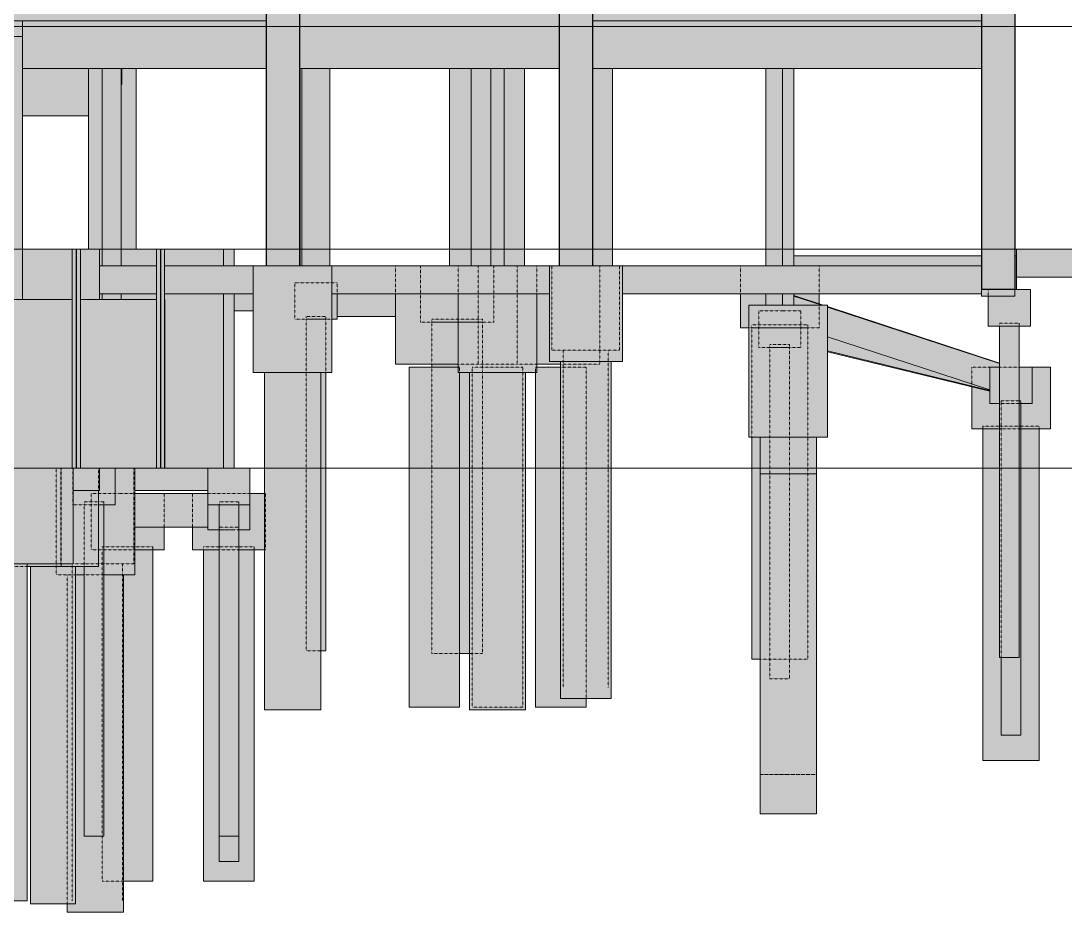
# Model space of a CAD drawing. Extents: x -1981 to 38708, y -3196 to 88064.
# Drawn here: x 33581 to 35439, y 78330 to 79916 of the extents above; entities that cross this region are included whole.
import ezdxf

# ---------------------------------------------------------------- set-up
doc = ezdxf.new("R2010")
doc.units = 0
doc.linetypes.add('Centro', pattern=[3.175, 0.635, -0.47625, 1.5875, -0.47625])
doc.linetypes.add('Traço', pattern=[0.635, 0.3175, -0.3175])
for name, color, linetype, lineweight in [('A-FLOR', 7, 'Continuous', 25), ('A-FLOR-LEVL', 7, 'Continuous', 9), ('S-BEAM', 7, 'Continuous', 25), ('S-COLS', 7, 'Continuous', 25), ('S-FNDN', 7, 'Continuous', 25), ('S-FNDN-HDLN', 7, 'Traço', 9)]:
    doc.layers.add(name, color=color, linetype=linetype, lineweight=lineweight)

# ---------------------------------------------------------------- blocks, each defined once
blk = doc.blocks.new('PED_BLRET-1EST_R01_2019 - 75x75x65-3763687-CT D 002 - CRT ESQ')
at = {"layer": 'S-FNDN-HDLN'}
for p, q in [((1714.1, 79378), (1749.1, 79378)), ((1714.1, 79373), (1714.1, 79378)), ((1749.1, 79373), (1714.1, 79373)), ((1749.1, 79378), (1749.1, 79373))]:
    blk.add_line(p, q, dxfattribs=at)
blk = doc.blocks.new('Estaca W Gerdau - W250X32_7-3763720-CT D 002 - CRT ESQ')
at = {"layer": 'S-FNDN', "linetype": 'Traço', "lineweight": 9, "true_color": 0xa4b9db}
blk.add_hatch(color=9, dxfattribs=at).paths.add_polyline_path([(-1880.1, 79120), (-1871.6, 79120), (-1871.6, 79510), (-1886.2, 79510), (-1886.2, 79120)], flags=0)
at = {"layer": 'S-FNDN', "lineweight": 9}
for p, q in [((-1886.2, 79510), (-1886.2, 79120)), ((-1871.6, 79510), (-1886.2, 79510)), ((-1879.3, 79120), (-1879.3, 79510)), ((-1878.5, 79510), (-1878.5, 79120)), ((-1871.6, 79510), (-1871.6, 79120)), ((-1871.6, 79120), (-1886.2, 79120))]:
    blk.add_line(p, q, dxfattribs=at)
blk = doc.blocks.new('PED_BLRET-1EST_R01_2019 - 75x75x65-V11-CT D 002 - CRT ESQ')
at = {"layer": 'S-FNDN-HDLN'}
for p, q in [((1305.6, 79340), (1340.6, 79340)), ((1305.6, 79335), (1305.6, 79340)), ((1340.6, 79335), (1305.6, 79335)), ((1340.6, 79340), (1340.6, 79335))]:
    blk.add_line(p, q, dxfattribs=at)
blk = doc.blocks.new('PED_BLRET-1EST_R01_2019 - 75x75x65-V12-CT D 002 - CRT ESQ')
at = {"layer": 'S-FNDN-HDLN'}
for p, q in [((325.3, 79015), (360.3, 79015)), ((360.3, 79010), (325.3, 79010))]:
    blk.add_line(p, q, dxfattribs=at)
blk = doc.blocks.new('PED_BLRET-1EST_EXCENTRICA_R01_2019 - 110x130x100-3841337-CT D 002 - CRT ESQ')
at = {"layer": 'S-FNDN-HDLN'}
for p, q in [((117.3, 78980), (175.1, 78980)), ((117.3, 78975), (117.3, 78980)), ((175.1, 78975), (117.3, 78975)), ((175.1, 78980), (207.3, 78980)), ((207.3, 78975), (175.1, 78975)), ((207.3, 78980), (207.3, 78975))]:
    blk.add_line(p, q, dxfattribs=at)
blk = doc.blocks.new('PED_BLRET-1EST_EXCENTRICA_R01_2019 - 110x130x100-V4-CT D 002 - CRT ESQ')
at = {"layer": 'S-FNDN-HDLN'}
for p, q in [((297.8, 78980), (325.3, 78980)), ((297.8, 78975), (297.8, 78980)), ((325.3, 78975), (297.8, 78975)), ((325.3, 78980), (360.3, 78980)), ((360.3, 78975), (325.3, 78975)), ((360.3, 78980), (387.8, 78980)), ((387.8, 78975), (360.3, 78975)), ((387.8, 78980), (387.8, 78975))]:
    blk.add_line(p, q, dxfattribs=at)
blk = doc.blocks.new('PED_BLRET-1EST_EXCENTRICA_R01_2019 - 110x130x100-V15-CT D 002 - CRT ESQ')
at = {"layer": 'S-FNDN-HDLN'}
for p, q in [((704, 79385), (794, 79385)), ((704, 79380), (704, 79385)), ((794, 79380), (704, 79380)), ((794, 79385), (794, 79380))]:
    blk.add_line(p, q, dxfattribs=at)
blk = doc.blocks.new('PED_BLRET-1EST_EXCENTRICA_R01_2019 - 140x120x110-3841338-CT D 002 - CRT ESQ')
at = {"layer": 'S-FNDN-HDLN'}
for p, q in [((1273.172184, 79375.004), (1373.172184, 79375.004)), ((1273.172184, 79370.004), (1273.172184, 79375.004)), ((1373.172184, 79375.004), (1373.172184, 79370.004)), ((1373.172184, 79370.004), (1273.172184, 79370.004))]:
    blk.add_line(p, q, dxfattribs=at)
blk = doc.blocks.new('PED_BLRET-1EST_R01_2019 - 75x75x65-V5-CT D 002 - CRT ESQ')
at = {"layer": 'S-FNDN-HDLN'}
for p, q in [((85.1, 79060), (110.9, 79060)), ((85.1, 79055), (85.1, 79060)), ((110.9, 79055), (85.1, 79055)), ((110.9, 79060), (120.1, 79060)), ((120.1, 79055), (110.9, 79055)), ((120.1, 79060), (120.1, 79055))]:
    blk.add_line(p, q, dxfattribs=at)
blk = doc.blocks.new('PED_BLRET-1EST_EXCENTRICA_R01_2019 - 120x140x110-3841340-CT D 002 - CRT ESQ')
at = {"layer": 'S-FNDN-HDLN'}
for p, q in [((1684.7, 79195), (1714.1, 79195)), ((1684.7, 79190), (1684.7, 79195)), ((1714.1, 79190), (1684.7, 79190)), ((1714.1, 79195), (1752.1, 79195)), ((1752.1, 79190), (1714.1, 79190)), ((1752.1, 79195), (1784.7, 79195)), ((1784.7, 79190), (1752.1, 79190)), ((1784.7, 79195), (1784.7, 79190))]:
    blk.add_line(p, q, dxfattribs=at)
blk = doc.blocks.new('PED_BLRET-1EST_R01_2019 - 75x75x65-V10-CT D 002 - CRT ESQ')
at = {"layer": 'S-FNDN-HDLN'}
for p, q in [((1717.1, 79240), (1749.1, 79240)), ((1717.1, 79235), (1717.1, 79240)), ((1749.1, 79235), (1717.1, 79235)), ((1749.1, 79240), (1752.1, 79240)), ((1752.1, 79235), (1749.1, 79235)), ((1752.1, 79240), (1752.1, 79235))]:
    blk.add_line(p, q, dxfattribs=at)

msp = doc.modelspace()

# ---------------------------------------------------------------- hatches: boundary and pattern name
at = {"layer": 'A-FLOR', "true_color": 0xc0c0c0}
msp.add_hatch(color=9, dxfattribs=at).paths.add_polyline_path([(35330.74, 79426), (35349.74, 79426), (35349.74, 79438), (35290.74, 79437.73), (35290.74, 79426), (35310.6, 79426)], flags=0)
at = {"layer": 'S-BEAM', "true_color": 0xc0c0c0}
for points in [[(33811.41, 79916), (34017.74, 79916), (34017.74, 79976), (31908.73, 79976), (31908.73, 79916), (33759.71, 79916)], [(34897.03, 79916), (35290.74, 79916), (35290.74, 79976), (34598.24, 79976), (34598.25, 79916), (34845.33, 79916)], [(33760.73, 79803), (33760.73, 79831), (33759.48, 79831), (33759.71, 79803)], [(35465.66, 79460), (35465.66, 79510), (35352.86, 79510), (35352.86, 79460), (35377.74, 79460)], [(34956.74, 79480), (35290.74, 79480), (35290.74, 79498), (34956.74, 79498)], [(34359.24, 79430), (34521.59, 79430), (34521.59, 79480), (34134.74, 79480), (34134.74, 79430), (34328.37, 79430)], [(34651.59, 79430), (35290.74, 79430), (35290.74, 79480), (34651.59, 79480)], [(33960.86, 79400), (33994.74, 79400), (33994.74, 79430), (33960.86, 79430)], [(34143.73, 79390), (34247.68, 79390), (34247.68, 79430), (34143.73, 79430)], [(35009.12, 79410), (34956.74, 79427.18), (34956.74, 79426.27), (35006.35, 79410)], [(34985.39, 79410), (35006.35, 79410), (34956.74, 79426.27), (34956.74, 79410)], [(35322.74, 79306.26), (35322.74, 79307.16), (35016.74, 79407.5), (35016.74, 79406.6), (35310.6, 79310.23)], [(35305.74, 79259.26), (35305.74, 79300), (35322.74, 79300), (35322.74, 79306.26), (35016.74, 79406.6), (35016.74, 79354.03), (35280.31, 79267.6)], [(35305.74, 79258.49), (35305.74, 79259.26), (35016.74, 79354.03), (35016.74, 79328.72), (35302.58, 79259.26)], [(35305.74, 79257.09), (35305.74, 79258.49), (35016.74, 79328.72), (35016.74, 79327.32), (35296.82, 79259.26)], [(33811.41, 79015), (33913.86, 79015), (33913.86, 79075), (33783.73, 79075), (33783.73, 79015), (33803.94, 79015)]]:
    msp.add_hatch(color=9, dxfattribs=at).paths.add_polyline_path(points, flags=0)
at = {"layer": 'S-BEAM', "true_color": 0xff8040}
for points in [[(34076.74, 79831), (34539.24, 79831.2), (34539.24, 79976), (34076.74, 79976), (34076.74, 79831.33)], [(33811.41, 79831), (34017.74, 79831), (34017.74, 79916), (33583.99, 79916), (33583.99, 79831), (33760.73, 79831)], [(34897.03, 79831), (35290.74, 79831), (35290.74, 79916), (34598.25, 79916), (34598.25, 79831), (34845.33, 79831)], [(33701.73, 79747), (33701.73, 79831), (33583.99, 79831), (33583.99, 79747), (33654.71, 79747)]]:
    msp.add_hatch(color=11, dxfattribs=at).paths.add_polyline_path(points, flags=0)
at = {"layer": 'S-BEAM', "true_color": 0xc0c0c0}
h = msp.add_hatch(color=9, dxfattribs=at)
h.paths.add_polyline_path([(33713.73, 79080), (33713.73, 79120), (33674.2, 79120), (33674.2, 79080), (33708.01, 79080)], flags=0)
h.paths.add_polyline_path([(33583.99, 79420), (33672.43, 79420), (33672.43, 79510), (33583.99, 79510), (33583.99, 79444.09)], flags=0)
h.paths.add_polyline_path([(33713.73, 79420), (33713.73, 79510), (33687.03, 79510), (33687.03, 79420), (33708.01, 79420)], flags=0)
h = msp.add_hatch(color=9, dxfattribs=at)
h.paths.add_polyline_path([(33713.73, 79080), (33720.73, 79080), (33720.73, 79120), (33713.73, 79120), (33713.73, 79083.45)], flags=0)
h.paths.add_polyline_path([(33720.73, 79420), (33720.73, 79420), (33720.73, 79510), (33713.73, 79510), (33713.73, 79420), (33720.53, 79420)], flags=0)
h = msp.add_hatch(color=9, dxfattribs=at)
h.paths.add_polyline_path([(33783.73, 79080), (33913.86, 79080), (33913.86, 79120), (33941.86, 79120), (33941.86, 79430), (33837.03, 79430), (33837.03, 79120), (33783.73, 79120), (33783.73, 79091.11)], flags=0)
h.paths.add_polyline_path([(33795.1, 79420), (33822.43, 79420), (33822.43, 79430), (33759.48, 79430), (33759.48, 79420), (33764.69, 79420)], flags=0)
h.paths.add_polyline_path([(33761.21, 79480), (33822.43, 79480), (33822.43, 79510), (33759.48, 79509.85), (33759.71, 79480)], flags=0)
h.paths.add_polyline_path([(33939.71, 79480), (33941.86, 79480), (33941.86, 79510), (33837.03, 79510), (33837.25, 79480), (33914.8, 79480)], flags=0)
h = msp.add_hatch(color=9, dxfattribs=at)
h.paths.add_polyline_path([(33822.43, 79430), (33822.43, 79480), (33720.73, 79480), (33720.73, 79430), (33811.41, 79430)], flags=0)
h.paths.add_polyline_path([(33936.12, 79430), (33994.74, 79430), (33994.74, 79480), (33837.03, 79480), (33837.25, 79430), (33914.8, 79430)], flags=0)
h = msp.add_hatch(color=9, dxfattribs=at)
h.paths.add_polyline_path([(32772.43, 79120), (32772.43, 79420), (32637.03, 79420), (32637.03, 79120), (32751.63, 79120)], flags=0)
h.paths.add_polyline_path([(31737.03, 79120), (31872.43, 79120), (31872.43, 79420), (31737.03, 79420), (31737.03, 79179.36)], flags=0)
h.paths.add_polyline_path([(31887.03, 79120), (32022.43, 79120), (32022.43, 79420), (31887.03, 79420), (31887.03, 79135.24)], flags=0)
h.paths.add_polyline_path([(33822.43, 79120), (33822.43, 79420), (33687.03, 79420), (33687.03, 79120), (33811.41, 79120)], flags=0)
h.paths.add_polyline_path([(32037.03, 79120), (32172.43, 79120), (32172.43, 79420), (32037.03, 79420), (32037.03, 79355.85)], flags=0)
h.paths.add_polyline_path([(32187.03, 79120), (32322.43, 79120), (32322.43, 79420), (32187.03, 79420), (32187.03, 79179.36)], flags=0)
h.paths.add_polyline_path([(32337.03, 79120), (32472.43, 79120), (32472.43, 79420), (32337.03, 79420), (32337.03, 79135.24)], flags=0)
h.paths.add_polyline_path([(32487.03, 79120), (32622.43, 79120), (32622.39, 79420), (32487.03, 79420), (32487.03, 79179.36)], flags=0)
h.paths.add_polyline_path([(33672.43, 79120), (33672.43, 79420), (33537.03, 79420), (33537.03, 79120), (33604.62, 79120)], flags=0)
h.paths.add_polyline_path([(33522.43, 79120), (33522.43, 79420), (33387.03, 79420), (33387.03, 79120), (33501.23, 79120)], flags=0)
h.paths.add_polyline_path([(32787.03, 79120), (32922.43, 79120), (32922.43, 79420), (32787.03, 79420), (32787.03, 79179.36)], flags=0)
h.paths.add_polyline_path([(32937.03, 79120), (33072.43, 79120), (33072.43, 79420), (32937.03, 79420), (32937.03, 79179.36)], flags=0)
h.paths.add_polyline_path([(33087.03, 79120), (33222.43, 79120), (33222.43, 79420), (33087.03, 79420), (33087.03, 79179.36)], flags=0)
h.paths.add_polyline_path([(33237.03, 79120), (33372.43, 79120), (33372.43, 79420), (33237.03, 79420), (33237.03, 79179.36)], flags=0)
at = {"layer": 'S-COLS', "true_color": 0xc0c0c0}
h = msp.add_hatch(color=9, dxfattribs=at)
h.paths.add_polyline_path([(33191.05, 79888), (33240.25, 79888), (33260.47, 79906), (33583.99, 79906), (33583.99, 79916), (33047, 79916), (33047, 79906), (33100.59, 79906), (33104.73, 79888), (33139.35, 79888)], flags=0)
h.paths.add_polyline_path([(33339.11, 79976), (33583.99, 79976), (33583.99, 80139), (33047, 80139), (33047, 79976), (33294.44, 79976)], flags=0)
h.paths.add_polyline_path([(33571.79, 80178), (33566.92, 80178.8), (33583.99, 80194), (33427.78, 80178), (33566.02, 80178)], flags=0)
at = {"layer": 'S-COLS', "true_color": 0xff8040}
for points in [[(34076.74, 79480), (34076.74, 79983), (34017.74, 79983), (34018.19, 79480)], [(34598.24, 79480), (34598.24, 79983), (34539.24, 79983), (34539.24, 79480)], [(35349.74, 79438), (35349.74, 79983), (35290.74, 79983), (35290.74, 79438), (35310.6, 79438)], [(33529.33, 79510), (33583.99, 79510), (33583.99, 79906), (33260.47, 79906), (33240.25, 79888), (33240.25, 79510), (33529.05, 79510)], [(33701.73, 79510), (33725.73, 79510), (33725.73, 79831), (33701.73, 79831), (33701.73, 79532.33)], [(33725.73, 79480), (33759.48, 79480), (33759.48, 79831), (33725.73, 79831), (33725.73, 79488.21)], [(34076.74, 79480), (34078.24, 79480), (34078.24, 79831), (34076.74, 79831), (34076.74, 79486)], [(34086.78, 79510), (34131.23, 79510), (34131.23, 79831), (34081.23, 79831), (34081.23, 79510)], [(34343.74, 79480), (34343.94, 79480), (34343.95, 79510), (34382.49, 79510), (34382.49, 79831), (34343.74, 79831), (34343.74, 79532.33)], [(34393.74, 79480), (34417.24, 79480.01), (34417.24, 79831), (34382.49, 79831), (34382.49, 79480)], [(34441.24, 79480), (34441.24, 79831), (34417.24, 79831), (34417.24, 79480), (34438.74, 79480)], [(34464.11, 79480), (34477.49, 79480), (34477.49, 79831), (34441.24, 79831), (34441.24, 79480)], [(34634, 79480), (34634, 79831), (34598.25, 79831), (34598.25, 79480), (34611.25, 79480)], [(34956.74, 79510), (34956.82, 79510.44), (34956.74, 79532.33)]]:
    msp.add_hatch(color=11, dxfattribs=at).paths.add_polyline_path(points, flags=0)
at = {"layer": 'S-COLS', "true_color": 0xc0c0c0}
for points in [[(33786.19, 79510), (33786.19, 79831), (33760.73, 79831), (33760.73, 79803), (33759.48, 79803), (33759.71, 79510), (33782.1, 79510)], [(34121.58, 79480), (34131.23, 79480), (34131.23, 79510), (34081.23, 79510), (34081.23, 79480), (34108.86, 79480)], [(34343.95, 79480), (34382.49, 79480), (34382.49, 79510), (34343.95, 79510)], [(34956.74, 79498), (34956.83, 79498), (34956.74, 79510)], [(35349.74, 79438), (35352.68, 79438), (35352.68, 79498), (35349.74, 79498), (35349.74, 79444.09)], [(34906.7, 79480), (34906.74, 79480), (34906.7, 79482)], [(33755.93, 79420), (33759.48, 79420), (33759.47, 79430), (33725.73, 79430), (33725.73, 79420), (33736.19, 79420)], [(35352.68, 79438), (35352.74, 79438), (35352.68, 79442.08)]]:
    msp.add_hatch(color=9, dxfattribs=at).paths.add_polyline_path(points, flags=0)
at = {"layer": 'S-COLS', "true_color": 0xff8040}
h = msp.add_hatch(color=11, dxfattribs=at)
h.paths.add_polyline_path([(34906.74, 79410), (34936.74, 79410), (34936.74, 79430), (34906.74, 79430)], flags=0)
h.paths.add_polyline_path([(34936.74, 79480), (34936.74, 79831), (34906.74, 79831), (34906.83, 79480), (34933.43, 79480)], flags=0)
h = msp.add_hatch(color=11, dxfattribs=at)
h.paths.add_polyline_path([(34956.74, 79410), (34956.74, 79430), (34936.74, 79430), (34937.2, 79410), (34948.73, 79410)], flags=0)
h.paths.add_polyline_path([(34937.74, 79480), (34956.74, 79480), (34956.74, 79831), (34936.74, 79831), (34936.74, 79480), (34937.74, 79480)], flags=0)
at = {"layer": 'S-COLS', "true_color": 0xc0c0c0}
h = msp.add_hatch(color=9, dxfattribs=at)
h.paths.add_polyline_path([(33583.99, 79120), (33583.99, 79120), (33537.03, 79120)], flags=0)
h.paths.add_polyline_path([(33522.43, 79120), (33522.43, 79120), (33501.23, 79120)], flags=0)
h.paths.add_polyline_path([(33397.83, 79420), (33522.43, 79420), (33522.43, 79510), (33387.03, 79510), (33387.03, 79420)], flags=0)
h.paths.add_polyline_path([(33583.99, 79420), (33583.99, 79510), (33537.03, 79510), (33537.03, 79420)], flags=0)
h.paths.add_polyline_path([(33240.25, 79420), (33372.43, 79420), (33371.98, 79510), (33240.25, 79510), (33240.25, 79444.09)], flags=0)
h = msp.add_hatch(color=9, dxfattribs=at)
h.paths.add_polyline_path([(33721.88, 79420), (33725.73, 79420), (33725.73, 79430), (33720.73, 79430), (33720.73, 79420), (33721.61, 79420)], flags=0)
h.paths.add_polyline_path([(33725.73, 79480), (33725.73, 79510), (33720.73, 79510), (33721.12, 79480), (33723.46, 79480)], flags=0)
h = msp.add_hatch(color=9, dxfattribs=at)
h.paths.add_polyline_path([(33947.98, 79120), (33960.86, 79120), (33960.86, 79430), (33941.86, 79430), (33941.86, 79120)], flags=0)
h.paths.add_polyline_path([(33948.99, 79480), (33960.86, 79480), (33960.86, 79510), (33941.86, 79510), (33941.86, 79480), (33947.98, 79480)], flags=0)
at = {"layer": 'S-FNDN', "true_color": 0xc0c0c0}
for points in [[(33994.74, 79290), (34134.74, 79290), (34134.74, 79480), (33994.74, 79480), (33994.74, 79355.85)], [(34521.59, 79310), (34651.59, 79310), (34651.59, 79480), (34521.59, 79480), (34521.59, 79355.85)], [(34134.74, 79385), (34143.73, 79385), (34143.73, 79430), (34134.74, 79430), (34134.74, 79390)], [(34247.68, 79305), (34359.24, 79305), (34359.24, 79430), (34247.68, 79430), (34247.68, 79355.85)], [(34499.24, 79290), (34499.24, 79430), (34359.24, 79430), (34359.24, 79290), (34483.46, 79290)], [(34535.16, 79305), (34541.74, 79305), (34541.74, 79310), (34521.59, 79310), (34521.59, 79430), (34499.24, 79430), (34499.24, 79305), (34521.59, 79305)], [(35362.3, 79373), (35377.74, 79373), (35377.74, 79438), (35349.74, 79438), (35349.74, 79426), (35302.74, 79426), (35302.74, 79373), (35336.45, 79373)], [(34897.03, 79175), (35016.74, 79175), (35016.74, 79410), (34876.74, 79410), (34876.74, 79175)], [(35323.33, 78783), (35357.74, 78783), (35357.74, 79373), (35322.74, 79373), (35322.85, 78783)], [(34271.97, 78695), (34361.97, 78695), (34361.96, 79290), (34359.24, 79290), (34359.24, 79300), (34271.97, 79300), (34271.97, 78826.38)], [(34496.97, 78695), (34586.97, 78695), (34586.59, 78710), (34541.74, 78710), (34541.74, 79300), (34499.24, 79300), (34499.24, 79290), (34496.97, 79290), (34496.97, 78738.14)], [(34553.19, 78710), (34586.59, 78710), (34586.59, 79310), (34541.74, 79310), (34541.74, 78710), (34553.01, 78710)], [(34586.59, 78710), (34631.44, 78710), (34631.44, 79310), (34586.59, 79310), (34586.59, 78738.14)], [(34029.39, 78690), (34064.74, 78690), (34064.74, 79290), (34014.74, 79290), (34014.74, 78690), (34024.29, 78690)], [(34064.74, 78690), (34114.74, 78690), (34114.74, 79290), (34064.74, 79290), (34064.74, 78694.01)], [(34121.39, 78795), (34123.73, 78795), (34123.73, 79290), (34114.74, 79290), (34114.98, 78795), (34118.6, 78795)], [(34379.24, 78690), (34429.24, 78690), (34429.24, 79290), (34379.24, 79290), (34379.24, 78695)], [(34429.24, 78690), (34479.24, 78690), (34479.24, 79290), (34429.24, 79290), (34429.24, 78694.01)], [(35325.74, 78645), (35360.74, 78645), (35360.74, 79235), (35357.74, 79235), (35357.74, 78783), (35325.74, 78783), (35325.74, 78649.89)], [(35293.31, 78600), (35393.31, 78600), (35393.31, 79190), (35360.74, 79190), (35360.74, 78645), (35325.74, 78645), (35325.74, 78783), (35322.74, 78783), (35322.74, 79190), (35293.31, 79190), (35293.31, 78649.89)], [(34881.77, 78780), (34896.74, 78780), (34896.41, 79175), (34881.77, 79175), (34881.77, 78826.38)], [(34916.78, 79110), (34946.74, 79110), (34946.74, 79175), (34896.74, 79175), (34897.03, 79110), (34916.71, 79110)], [(34987.76, 79110), (34996.74, 79110), (34996.31, 79175), (34946.74, 79175), (34946.74, 79110), (34987.7, 79110)], [(33230.2, 78950), (33674.2, 78950), (33674.2, 79120), (33230.2, 79120), (33230.2, 79002.87)], [(33744.2, 79055), (33748.73, 79055), (33748.73, 79120), (33720.73, 79120), (33720.73, 79080), (33719.47, 79080), (33719.47, 79055), (33742.28, 79055)], [(33988.86, 79055), (33988.86, 79120), (33913.86, 79120), (33913.86, 79055), (33971.96, 79055)], [(34896.74, 78505), (34946.74, 78505), (34946.74, 79110), (34896.74, 79110), (34896.74, 78561.65)], [(34946.74, 78505), (34996.74, 78505), (34996.29, 79110), (34946.74, 79110), (34946.74, 78517.53)], [(33708.01, 78945), (33719.47, 78945), (33719.47, 79080), (33674.2, 79080), (33674.2, 78950), (33652.83, 78950), (33652.83, 78945), (33682.16, 78945)], [(33693.73, 78465), (33728.73, 78465), (33728.73, 79055), (33719.47, 79055), (33719.47, 78945), (33693.73, 78945), (33693.73, 78473.4)], [(33933.86, 78465), (33968.86, 78465), (33968.86, 79055), (33933.86, 79055), (33933.86, 78473.4)], [(33783.73, 78975), (33835.94, 78975), (33835.94, 79015), (33783.73, 79015), (33783.73, 79002.87)], [(33763.73, 78385), (33815.94, 78385), (33815.94, 78975), (33783.73, 78975), (33783.73, 78930), (33763.73, 78930), (33763.73, 78385.16)], [(33906.36, 78385), (33996.36, 78385.16), (33996.36, 78975), (33968.86, 78975), (33968.86, 78420), (33933.86, 78420), (33933.86, 78975), (33906.36, 78975), (33906.36, 78473.4)], [(33512.2, 78350), (33592.2, 78350), (33592.2, 78950), (33512.2, 78950), (33512.2, 78385.16)], [(33598.25, 78345), (33678.25, 78345), (33678.24, 78945), (33598.25, 78945), (33598.25, 78350)], [(33663.73, 78330), (33713.73, 78330), (33713.73, 78465), (33693.73, 78465), (33693.73, 78930), (33678.25, 78930), (33678.25, 78345), (33663.73, 78345), (33663.73, 78341.04)], [(33758.28, 78330), (33763.73, 78330), (33763.73, 78930), (33728.73, 78930), (33728.73, 78465), (33713.73, 78465), (33713.73, 78330), (33754.18, 78330)], [(33966.49, 78420), (33968.86, 78420), (33968.82, 78465), (33933.86, 78465), (33933.86, 78420), (33964.19, 78420)]]:
    msp.add_hatch(color=9, dxfattribs=at).paths.add_polyline_path(points, flags=0)
h = msp.add_hatch(color=9, dxfattribs=at)
h.paths.add_polyline_path([(34876.74, 79370), (34876.74, 79410), (34906.74, 79410), (34906.74, 79430), (34861.77, 79430), (34861.77, 79370)], flags=0)
h.paths.add_polyline_path([(35001.77, 79412.41), (35001.77, 79430), (34956.74, 79430), (34956.74, 79427.18), (34981.71, 79418.99)], flags=0)
h = msp.add_hatch(color=9, dxfattribs=at)
h.paths.add_polyline_path([(34375.64, 78790), (34379.24, 78790), (34379.24, 79290), (34361.97, 79290), (34361.97, 78790), (34368.62, 78790)], flags=0)
h.paths.add_polyline_path([(34335.04, 79300), (34359.24, 79300), (34359.24, 79305), (34312.57, 79305), (34312.57, 79300), (34332.96, 79300)], flags=0)
h = msp.add_hatch(color=9, dxfattribs=at)
h.paths.add_polyline_path([(35360.74, 79190), (35413.31, 79190), (35413.31, 79300), (35380.74, 79300), (35380.74, 79235), (35360.74, 79235), (35360.74, 79223.48)], flags=0)
h.paths.add_polyline_path([(35310.6, 79190), (35322.74, 79190), (35322.74, 79235), (35305.74, 79235), (35305.74, 79257.09), (35273.31, 79264.98), (35273.31, 79190), (35305.74, 79190)], flags=0)
h = msp.add_hatch(color=9, dxfattribs=at)
h.paths.add_polyline_path([(35380.74, 79235), (35380.74, 79300), (35357.74, 79300), (35357.74, 79235), (35362.3, 79235)], flags=0)
h.paths.add_polyline_path([(35305.74, 79235), (35322.74, 79235), (35322.74, 79300), (35305.74, 79300), (35305.74, 79252.13)], flags=0)
h = msp.add_hatch(color=9, dxfattribs=at)
h.paths.add_polyline_path([(33678.25, 78930), (33693.73, 78930), (33693.73, 78945), (33678.25, 78945)], flags=0)
h.paths.add_polyline_path([(33759.71, 78930), (33783.73, 78930), (33783.73, 79120), (33748.73, 79120), (33748.73, 79055), (33728.73, 79055), (33728.73, 78930), (33733.86, 78930)], flags=0)
h = msp.add_hatch(color=9, dxfattribs=at)
h.paths.add_polyline_path([(33886.36, 78975), (33933.86, 78975), (33933.86, 79010), (33913.86, 79010), (33913.86, 79015), (33886.36, 79015), (33886.36, 79002.87)], flags=0)
h.paths.add_polyline_path([(34014.74, 78975), (34014.74, 79075), (33988.86, 79075), (33988.86, 79010), (33968.86, 79010), (33968.86, 78975), (33992.34, 78975)], flags=0)
h = msp.add_hatch(color=9, dxfattribs=at)
h.paths.add_polyline_path([(33988.86, 79010), (33988.86, 79055), (33968.86, 79055), (33968.86, 79010)], flags=0)
h.paths.add_polyline_path([(33933.86, 79010), (33933.86, 79055), (33913.86, 79055), (33913.86, 79010), (33915.2, 79010)], flags=0)
h = msp.add_hatch(color=9, dxfattribs=at)
h.paths.add_polyline_path([(33604.62, 78945), (33652.83, 78945), (33652.83, 78950), (33592.2, 78950), (33592.2, 78945)], flags=0)
h.paths.add_polyline_path([(33500.83, 78945), (33512.2, 78945), (33512.2, 78950), (33423.66, 78950), (33423.66, 78945), (33484.23, 78945)], flags=0)

# ---------------------------------------------------------------- linework, layer by layer
at = {"layer": 'A-FLOR', "lineweight": 9}
for p, q in [((35290.74, 79438), (35349.74, 79438)), ((35290.74, 79438), (35290.74, 79426)), ((35349.74, 79438), (35349.74, 79426)), ((35349.74, 79426), (35290.74, 79426))]:
    msp.add_line(p, q, dxfattribs=at)
at = {"layer": 'A-FLOR-LEVL', "linetype": 'Centro'}
for p, q in [((31363.29, 79906), (36911.86, 79906)), ((31363.29, 79510), (36911.86, 79510)), ((31363.29, 79120), (36911.86, 79120))]:
    msp.add_line(p, q, dxfattribs=at)
at = {"layer": 'S-BEAM', "lineweight": 9}
for p, q in [((34598.24, 79976), (34598.24, 79916)), ((35290.74, 79916), (35290.74, 79976)), ((31908.73, 79916), (34017.74, 79916)), ((33583.99, 79916), (33583.99, 79831)), ((34598.24, 79916), (35290.74, 79916)), ((34598.25, 79916), (34598.25, 79906)), ((34598.25, 79906), (34598.25, 79831)), ((34017.74, 79831), (33583.99, 79831)), ((33760.73, 79803), (33760.73, 79831)), ((34076.74, 79831), (34539.24, 79831)), ((34598.25, 79831), (35290.74, 79831)), ((33759.71, 79803), (33760.73, 79803)), ((33583.99, 79747), (33701.73, 79747)), ((33672.43, 79510), (33583.99, 79510)), ((33583.99, 79510), (33583.99, 79420)), ((33713.73, 79510), (33687.03, 79510)), ((33713.73, 79510), (33720.73, 79510)), ((33720.73, 79480), (33720.73, 79510)), ((33822.43, 79510), (33759.48, 79510)), ((33941.86, 79510), (33837.03, 79510)), ((33941.86, 79480), (33941.86, 79510)), ((35352.86, 79460), (35352.86, 79510)), ((35352.86, 79510), (35465.66, 79510)), ((34956.74, 79498), (35290.74, 79498)), ((35352.68, 79498), (35352.74, 79498)), ((35352.74, 79498), (35352.74, 79448)), ((33720.73, 79430), (33720.73, 79480)), ((33720.73, 79480), (33720.73, 79430)), ((33720.73, 79480), (33822.43, 79480)), ((33837.03, 79480), (33994.74, 79480)), ((34134.74, 79480), (34521.59, 79480)), ((34651.59, 79480), (35290.74, 79480)), ((35352.74, 79448), (35352.68, 79448)), ((35352.86, 79460), (35465.66, 79460)), ((33720.73, 79420), (33720.73, 79430)), ((33720.73, 79430), (33822.43, 79430)), ((33837.03, 79430), (33994.74, 79430)), ((33941.86, 79120), (33941.86, 79430)), ((34134.74, 79430), (34521.59, 79430)), ((34651.59, 79430), (35290.74, 79430)), ((35009.12, 79410), (34956.74, 79427.18)), ((33672.43, 79420), (33537.03, 79420)), ((33822.43, 79420), (33687.03, 79420)), ((33837.25, 79420), (33837.25, 79120)), ((34956.74, 79426.27), (35006.35, 79410)), ((33960.86, 79400), (33994.74, 79400)), ((34143.73, 79390), (34247.68, 79390)), ((35322.8, 79307.14), (35016.74, 79407.5)), ((35016.74, 79406.6), (35322.8, 79306.23)), ((35016.74, 79354.03), (35305.74, 79259.26)), ((35016.74, 79328.72), (35305.74, 79258.49)), ((35016.74, 79327.32), (35305.74, 79257.09)), ((33537.03, 79120), (33672.43, 79120)), ((33687.03, 79120), (33822.43, 79120)), ((33720.73, 79080), (33720.73, 79120)), ((33674.2, 79080), (33713.73, 79080)), ((33720.73, 79080), (33713.73, 79080)), ((33783.73, 79080), (33913.86, 79080)), ((33783.73, 79075), (33913.86, 79075)), ((33913.86, 79015), (33783.73, 79015))]:
    msp.add_line(p, q, dxfattribs=at)
at = {"layer": 'S-COLS', "color": 66, "true_color": 0x578d05}
for p, q in [((34017.74, 79983), (34017.74, 79480)), ((34076.74, 79983), (34076.74, 79480)), ((34539.24, 79983), (34539.24, 79480)), ((34598.24, 79983), (34598.24, 79480)), ((35290.74, 79983), (35290.74, 79438)), ((35349.74, 79983), (35349.74, 79438)), ((35349.74, 79438), (35290.74, 79438))]:
    msp.add_line(p, q, dxfattribs=at)
at = {"layer": 'S-COLS', "lineweight": 9}
for p, q in [((33583.99, 79888), (33583.99, 79916)), ((33583.99, 79906), (33240.25, 79906)), ((33583.99, 79510), (33583.99, 79906)), ((33583.99, 79888), (33240.25, 79888)), ((33701.73, 79831), (33701.73, 79510)), ((33725.73, 79831), (33725.73, 79510)), ((33759.48, 79831), (33759.48, 79480)), ((33786.19, 79831), (33786.19, 79510)), ((34078.24, 79831), (34078.24, 79480)), ((34081.23, 79831), (34081.23, 79510)), ((34131.23, 79831), (34131.23, 79510)), ((34343.74, 79831), (34343.74, 79480)), ((34382.49, 79831), (34382.49, 79480)), ((34417.24, 79831), (34417.24, 79480)), ((34441.24, 79831), (34441.24, 79480)), ((34477.49, 79831), (34477.49, 79480)), ((34598.25, 79831), (34598.25, 79480)), ((34634, 79831), (34634, 79480)), ((34906.74, 79831), (34906.74, 79480)), ((34936.74, 79831), (34936.74, 79480)), ((34956.74, 79831), (34956.74, 79480)), ((34956.82, 79831), (34956.82, 79510)), ((34956.89, 79498), (34956.89, 79831)), ((33583.99, 79510), (33537.03, 79510)), ((33583.99, 79510), (33537.03, 79510)), ((33583.99, 79420), (33583.99, 79510)), ((33725.73, 79510), (33720.73, 79510)), ((33725.73, 79510), (33720.73, 79510)), ((33725.73, 79510), (33725.73, 79480)), ((33759.48, 79510), (33725.73, 79510)), ((33759.48, 79510), (33759.48, 79480)), ((33941.86, 79510), (33941.86, 79480)), ((33960.86, 79510), (33941.86, 79510)), ((33960.86, 79510), (33960.86, 79480)), ((34078.24, 79510), (34076.74, 79510)), ((34078.24, 79510), (34078.24, 79480)), ((34081.23, 79510), (34081.23, 79480)), ((34131.23, 79510), (34081.23, 79510)), ((34131.23, 79510), (34081.23, 79510)), ((34131.23, 79510), (34131.23, 79480)), ((34343.95, 79510), (34343.95, 79480)), ((34382.49, 79510), (34343.95, 79510)), ((34382.49, 79510), (34382.49, 79480)), ((34417.24, 79510), (34382.49, 79510)), ((34417.24, 79510), (34417.24, 79480)), ((34441.24, 79510), (34417.24, 79510)), ((34477.49, 79510), (34441.24, 79510)), ((34441.24, 79510), (34441.24, 79480)), ((34477.49, 79510), (34477.49, 79480)), ((34598.25, 79510), (34598.25, 79480)), ((34634, 79510), (34598.25, 79510)), ((34634, 79510), (34634, 79480)), ((34906.7, 79510), (34906.7, 79480)), ((34906.74, 79510), (34906.74, 79480)), ((34936.74, 79510), (34906.74, 79510)), ((34956.83, 79510), (34956.83, 79498)), ((35352.68, 79498), (35349.74, 79498)), ((35352.68, 79498), (35352.68, 79438)), ((35352.74, 79448), (35352.74, 79438)), ((33725.73, 79430), (33725.73, 79420)), ((33759.48, 79430), (33759.48, 79420)), ((33941.86, 79430), (33941.86, 79120)), ((33960.86, 79430), (33960.86, 79120)), ((34906.74, 79430), (34906.74, 79410)), ((34936.74, 79430), (34936.74, 79410)), ((34956.74, 79430), (34956.74, 79410))]:
    msp.add_line(p, q, dxfattribs=at)
at = {"layer": 'S-FNDN', "lineweight": 9}
for p, q in [((33994.74, 79480), (34134.74, 79480)), ((33994.74, 79290), (33994.74, 79480)), ((34134.74, 79290), (34134.74, 79480)), ((34521.59, 79480), (34651.59, 79480)), ((34521.59, 79310), (34521.59, 79480)), ((34651.59, 79310), (34651.59, 79480)), ((34143.73, 79385), (34143.73, 79430)), ((34247.68, 79305), (34247.68, 79430)), ((34359.24, 79290), (34359.24, 79430)), ((34499.24, 79290), (34499.24, 79430)), ((34861.77, 79370), (34861.77, 79430)), ((35001.77, 79412.41), (35001.77, 79430)), ((35349.74, 79438), (35377.74, 79438)), ((35377.74, 79373), (35377.74, 79438)), ((34876.74, 79410), (35016.74, 79410)), ((34876.74, 79175), (34876.74, 79410)), ((35016.74, 79175), (35016.74, 79410)), ((35302.74, 79373), (35302.74, 79426)), ((34143.73, 79385), (34134.74, 79385)), ((35377.74, 79373), (35302.74, 79373)), ((35322.74, 79373), (35322.74, 78783)), ((35357.74, 78783), (35357.74, 79373)), ((34876.74, 79370), (34861.77, 79370)), ((34359.24, 79305), (34247.68, 79305)), ((34271.97, 79300), (34271.97, 78695)), ((34271.97, 79300), (34359.29, 79300)), ((34312.57, 79305), (34312.57, 79300)), ((34541.74, 79305), (34499.24, 79305)), ((34499.4, 79300), (34541.74, 79300)), ((34651.59, 79310), (34521.59, 79310)), ((34541.59, 79310), (34541.59, 78710)), ((34631.59, 78710), (34631.59, 79310)), ((35305.74, 79300), (35322.81, 79300)), ((35305.74, 79235), (35305.74, 79300)), ((35357.74, 79300), (35380.74, 79300)), ((35380.74, 79300), (35413.31, 79300)), ((35380.74, 79235), (35380.74, 79300)), ((35413.31, 79190), (35413.31, 79300)), ((34134.74, 79290), (33994.74, 79290)), ((34014.74, 79290), (34014.74, 78690)), ((34114.74, 78690), (34114.74, 79290)), ((34123.73, 78795), (34123.73, 79290)), ((34499.24, 79290), (34359.24, 79290)), ((34361.97, 78695), (34361.97, 79290)), ((34379.24, 79290), (34379.24, 78690)), ((34479.24, 78690), (34479.24, 79290)), ((34496.97, 79290), (34496.97, 78695)), ((35273.31, 79190), (35273.31, 79264.98)), ((35322.74, 79235), (35305.74, 79235)), ((35380.74, 79235), (35357.74, 79235)), ((35360.74, 78645), (35360.74, 79235)), ((35322.74, 79190), (35273.31, 79190)), ((35293.31, 79190), (35293.31, 78600)), ((35413.31, 79190), (35360.74, 79190)), ((35393.31, 78600), (35393.31, 79190)), ((35016.74, 79175), (34876.74, 79175)), ((34881.77, 79175), (34881.77, 78780)), ((34896.74, 79175), (34896.74, 79110)), ((34996.74, 79110), (34996.74, 79175)), ((33674.2, 78950), (33674.2, 79120)), ((33748.73, 79055), (33748.73, 79120)), ((33783.73, 78930), (33783.73, 79120)), ((33913.86, 79120), (33988.86, 79120)), ((33913.86, 79055), (33913.86, 79120)), ((33988.86, 79055), (33988.86, 79120)), ((34896.74, 79110), (34896.74, 78505)), ((34896.74, 79110), (34946.74, 79110)), ((34946.74, 79110), (34996.74, 79110)), ((34996.74, 78505), (34996.74, 79110)), ((33719.47, 78945), (33719.47, 79080)), ((33988.86, 79075), (34014.74, 79075)), ((33748.73, 79055), (33719.47, 79055)), ((33728.73, 78465), (33728.73, 79055)), ((33913.86, 79010), (33913.86, 79055)), ((33988.86, 79055), (33913.86, 79055)), ((33933.86, 79055), (33933.86, 78465)), ((33968.86, 78465), (33968.86, 79055)), ((33988.86, 79010), (33988.86, 79055)), ((33835.94, 78975), (33835.94, 79015)), ((33886.36, 78975), (33886.36, 79015)), ((33933.91, 79010), (33913.86, 79010)), ((33988.86, 79010), (33968.86, 79010)), ((33835.94, 78975), (33783.73, 78975)), ((33815.94, 78385), (33815.94, 78975)), ((33933.86, 78975), (33886.36, 78975)), ((33906.36, 78975), (33906.36, 78385)), ((34014.74, 78975), (33968.86, 78975)), ((33996.36, 78385), (33996.36, 78975)), ((33674.2, 78950), (33230.2, 78950)), ((33592.2, 78350), (33592.2, 78950)), ((33652.83, 78945), (33592.2, 78945)), ((33598.25, 78945), (33598.25, 78345)), ((33652.83, 78945), (33652.83, 78950)), ((33719.47, 78945), (33652.83, 78945)), ((33678.25, 78345), (33678.25, 78945)), ((33693.73, 78945), (33693.73, 78465)), ((33693.73, 78930), (33678.23, 78930)), ((33783.73, 78930), (33728.73, 78930)), ((33763.73, 78330), (33763.73, 78930)), ((34123.73, 78795), (34114.98, 78795)), ((34379.31, 78790), (34361.97, 78790)), ((34896.41, 78780), (34881.77, 78780)), ((35357.74, 78783), (35322.74, 78783)), ((35325.74, 78783), (35325.74, 78645)), ((34586.59, 78710), (34541.74, 78710)), ((34631.44, 78710), (34586.59, 78710)), ((34586.97, 78695), (34586.97, 78710)), ((34064.74, 78690), (34014.74, 78690)), ((34114.74, 78690), (34064.74, 78690)), ((34361.97, 78695), (34271.97, 78695)), ((34429.24, 78690), (34379.24, 78690)), ((34479.24, 78690), (34429.24, 78690)), ((34586.97, 78695), (34496.97, 78695)), ((35360.74, 78645), (35325.74, 78645)), ((35393.31, 78600), (35293.31, 78600)), ((34946.74, 78505), (34896.74, 78505)), ((34996.74, 78505), (34946.74, 78505)), ((33728.73, 78465), (33693.73, 78465)), ((33933.86, 78465), (33933.86, 78420)), ((33968.86, 78465), (33933.86, 78465)), ((33968.86, 78420), (33968.86, 78465)), ((33968.86, 78420), (33933.86, 78420)), ((33815.94, 78385), (33763.7, 78385)), ((33996.36, 78385), (33906.36, 78385)), ((33592.2, 78350), (33512.2, 78350)), ((33678.25, 78345), (33598.25, 78345)), ((33663.73, 78345), (33663.73, 78330)), ((33713.73, 78330), (33663.73, 78330)), ((33763.73, 78330), (33713.73, 78330))]:
    msp.add_line(p, q, dxfattribs=at)
at = {"layer": 'S-FNDN-HDLN'}
for p, q in [((34247.68, 79430.01), (34247.68, 79480)), ((34292.57, 79380), (34292.57, 79480)), ((34359.24, 79430.01), (34359.24, 79480)), ((34394.83, 79480), (34394.83, 79305)), ((34422.57, 79380), (34422.57, 79480)), ((34464.11, 79305), (34464.11, 79480)), ((34499.24, 79430.01), (34499.24, 79480)), ((34526.24, 79330), (34526.24, 79480)), ((34611.25, 79305), (34611.25, 79480)), ((34646.24, 79330), (34646.24, 79480)), ((34861.77, 79430.01), (34861.77, 79480)), ((35001.77, 79430.01), (35001.77, 79480)), ((34068.73, 79450), (34074.23, 79450)), ((34068.73, 79430), (34068.73, 79450)), ((34074.23, 79450), (34143.73, 79450)), ((34143.73, 79430.01), (34143.73, 79450)), ((34068.73, 79385), (34068.73, 79430)), ((35302.74, 79426.01), (35302.74, 79438)), ((35001.77, 79370), (35001.77, 79412.41)), ((34894.24, 79400), (34937.74, 79400)), ((34894.24, 79335), (34894.24, 79400)), ((34937.74, 79400), (34956.74, 79400)), ((34956.74, 79400), (34969.24, 79400)), ((34969.24, 79335), (34969.24, 79400)), ((34134.74, 79385), (34068.73, 79385)), ((34088.73, 79385), (34088.73, 78795)), ((34123.73, 79290.01), (34123.73, 79385)), ((34422.57, 79380), (34292.57, 79380)), ((34312.57, 79380), (34312.57, 79305.01)), ((34402.57, 78790), (34402.57, 79380)), ((35001.77, 79370), (34876.75, 79370)), ((34881.77, 79370), (34881.77, 79175.01)), ((34981.77, 78780), (34981.77, 79370)), ((34969.24, 79335), (34894.24, 79335)), ((34914.24, 79335), (34914.24, 78745)), ((34949.24, 78745), (34949.24, 79335)), ((34646.24, 79330), (34526.24, 79330)), ((34546.24, 79330), (34546.24, 78730)), ((34626.24, 78730), (34626.24, 79330)), ((34312.57, 79300), (34312.57, 78790)), ((34394.83, 79305), (34359.24, 79305)), ((34359.29, 79300), (34361.97, 79300)), ((34361.97, 79290.01), (34361.97, 79300)), ((34384.47, 79300), (34384.47, 78695)), ((34384.47, 79300), (34474.47, 79300)), ((34464.11, 79305), (34394.83, 79305)), ((34499.24, 79305), (34464.11, 79305)), ((34474.47, 78695), (34474.47, 79300)), ((34496.97, 79300), (34496.97, 79290.01)), ((34496.97, 79300), (34499.4, 79300)), ((34611.25, 79305), (34541.75, 79305)), ((34541.75, 79300), (34586.97, 79300)), ((34586.97, 78710.01), (34586.97, 79300)), ((35273.31, 79300), (35305.74, 79300)), ((35273.31, 79264.98), (35273.31, 79300)), ((35322.81, 79300), (35357.73, 79300)), ((35357.73, 79235), (35322.74, 79235)), ((35325.74, 79235), (35325.74, 78783.01)), ((35360.74, 79190), (35322.74, 79190)), ((33643.73, 78930), (33643.73, 79120)), ((33652.1, 78950), (33652.1, 79120)), ((33652.83, 78950.01), (33652.83, 79120)), ((33673.73, 79070), (33673.73, 79120)), ((33719.47, 79080), (33719.47, 79120)), ((33782.1, 78950), (33782.1, 79120)), ((33705.94, 79075), (33755.94, 79075)), ((33705.94, 78975), (33705.94, 79075)), ((33755.94, 79075), (33783.73, 79075)), ((33835.94, 79015.01), (33835.94, 79075)), ((33886.36, 79015.01), (33886.36, 79075)), ((33913.86, 79075), (33941.86, 79075)), ((33941.86, 79075), (33960.86, 79075)), ((33960.86, 79075), (33988.86, 79075)), ((34014.75, 79075), (34016.36, 79075)), ((34016.36, 78975), (34016.36, 79075)), ((33673.73, 79055), (33673.73, 79070)), ((33719.46, 79055), (33673.73, 79055)), ((33693.73, 79055), (33693.73, 78945.01)), ((33941.86, 79010), (33933.91, 79010)), ((33960.86, 79010), (33941.86, 79010)), ((33968.86, 79010), (33960.86, 79010)), ((33783.72, 78975), (33705.94, 78975)), ((33725.94, 78975), (33725.94, 78385)), ((33968.86, 78975), (33933.87, 78975)), ((34016.36, 78975), (34014.75, 78975)), ((33592.19, 78945), (33512.21, 78945)), ((33672.1, 78950), (33672.1, 78350)), ((33782.1, 78950), (33674.21, 78950)), ((33762.1, 78350), (33762.1, 78950)), ((33678.22, 78930), (33643.73, 78930)), ((33663.73, 78930), (33663.73, 78345.01)), ((33728.72, 78930), (33693.73, 78930)), ((34114.98, 78795), (34088.73, 78795)), ((34361.97, 78790), (34312.57, 78790)), ((34402.57, 78790), (34379.32, 78790)), ((34981.77, 78780), (34896.41, 78780)), ((34949.24, 78745), (34914.24, 78745)), ((34474.47, 78695), (34384.47, 78695)), ((34946.74, 78575), (34896.74, 78575)), ((34897.36, 78575), (34946.74, 78575)), ((34946.74, 78575), (34996.74, 78575)), ((34996.74, 78575), (34946.74, 78575)), ((33763.7, 78385), (33725.94, 78385))]:
    msp.add_line(p, q, dxfattribs=at)

# ---------------------------------------------------------------- block references
at = {"layer": 'S-FNDN', "lineweight": 9}
for p in [(35558.59, 0), (35708.59, 0)]:
    msp.add_blockref('Estaca W Gerdau - W250X32_7-3763720-CT D 002 - CRT ESQ', p, dxfattribs=at)
at = {"layer": 'S-FNDN', "linetype": 'Traço', "lineweight": 9}
for name, p in [('PED_BLRET-1EST_R01_2019 - 75x75x65-V11-CT D 002 - CRT ESQ', (32783.09, 50)), ('PED_BLRET-1EST_EXCENTRICA_R01_2019 - 110x130x100-V15-CT D 002 - CRT ESQ', (33608.59, 0)), ('PED_BLRET-1EST_EXCENTRICA_R01_2019 - 140x120x110-3841338-CT D 002 - CRT ESQ', (33608.59, 0)), ('PED_BLRET-1EST_R01_2019 - 75x75x65-3763687-CT D 002 - CRT ESQ', (33608.59, 0)), ('PED_BLRET-1EST_R01_2019 - 75x75x65-V11-CT D 002 - CRT ESQ', (33608.59, 0)), ('PED_BLRET-1EST_R01_2019 - 75x75x65-V10-CT D 002 - CRT ESQ', (33608.59, 0)), ('PED_BLRET-1EST_EXCENTRICA_R01_2019 - 120x140x110-3841340-CT D 002 - CRT ESQ', (33608.59, 0)), ('PED_BLRET-1EST_R01_2019 - 75x75x65-V5-CT D 002 - CRT ESQ', (33608.59, 0)), ('PED_BLRET-1EST_R01_2019 - 75x75x65-3763687-CT D 002 - CRT ESQ', (32219.72, -318)), ('PED_BLRET-1EST_R01_2019 - 75x75x65-V12-CT D 002 - CRT ESQ', (33608.59, 0)), ('PED_BLRET-1EST_EXCENTRICA_R01_2019 - 110x130x100-3841337-CT D 002 - CRT ESQ', (33608.59, 0)), ('PED_BLRET-1EST_EXCENTRICA_R01_2019 - 110x130x100-V4-CT D 002 - CRT ESQ', (33608.59, 0))]:
    msp.add_blockref(name, p, dxfattribs=at)

doc.saveas('drawing.dxf')
